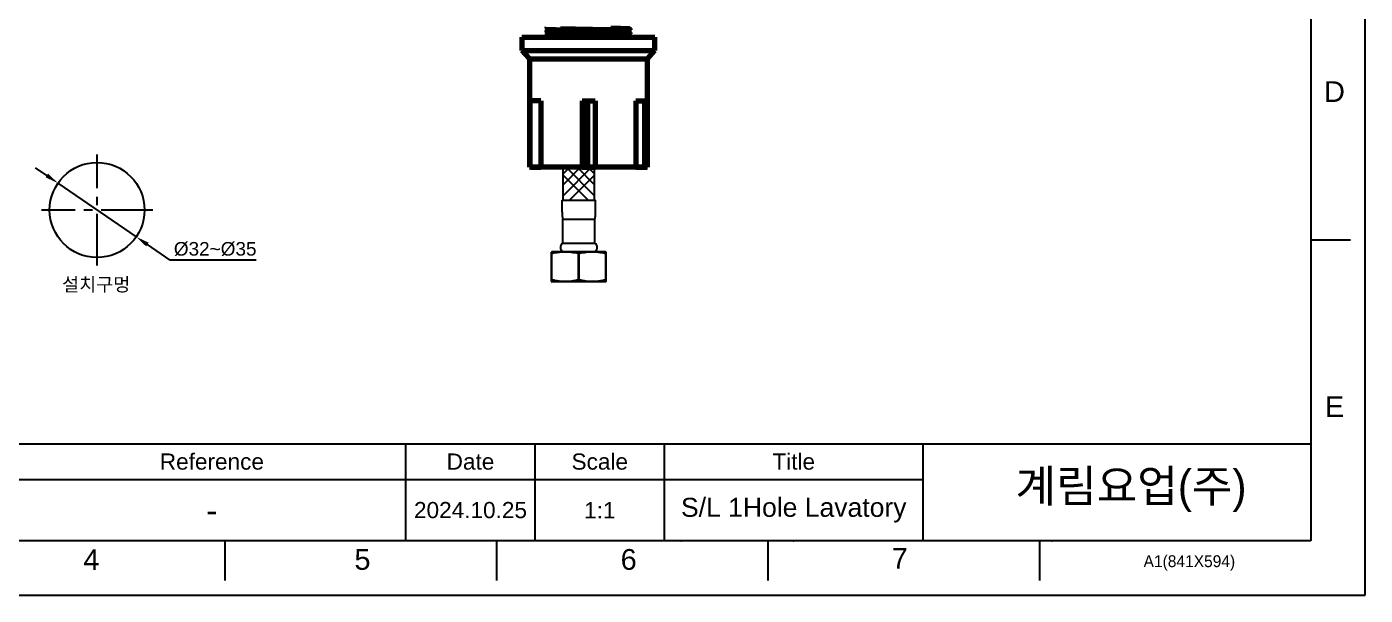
# Model space of a CAD drawing. Header units: millimetres. Extents: x 2985 to 3826, y 1462 to 2056.
# Drawn here: x 3332.6 to 3826.1, y 1461.8 to 1671.3 of the extents above; entities that cross this region are included whole.
import ezdxf

# ---------------------------------------------------------------- set-up
doc = ezdxf.new("R2010")
doc.units = ezdxf.units.MM
doc.linetypes.add('CENTER2', pattern=[28.575, 19.05, -3.175, 3.175, -3.175])
doc.linetypes.add('CENTERX2', pattern=[101.6, 63.5, -12.7, 12.7, -12.7])
for name, color, linetype in [('02___PRT_ALL_AXES', 7, 'Continuous'), ('7_ALL_FEATURES', 7, 'Continuous'), ('CENTER', 1, 'CENTER2'), ('FORM', 7, 'Continuous'), ('TEXT', 2, 'Continuous')]:
    doc.layers.add(name, color=color, linetype=linetype)
doc.layers.add('DIM_', color=3, linetype='Continuous', lineweight=9)
doc.styles.add('Arial Unicode MS', font='ARIALUNI.ttf')
doc.styles.add('ROMANS', font='Gulim.ttf')
doc.styles.get("Standard").update_dxf_attribs({"font": 'arial.ttf'})
doc.dimstyles.new('사본(2) STANDARD', dxfattribs={"dimscale": 0, "dimtxt": 4, "dimasz": 4, "dimexe": 1.25, "dimexo": 0.625, "dimgap": 1.5, "dimtad": 3, "dimtih": 1, "dimtoh": 1, "dimdec": 1, "dimzin": 9, "dimdsep": 46, "dimtxsty": 'Standard', "dimcen": 2.5, "dimclrd": 3, "dimclre": 3, "dimclrt": 4, "dimadec": 0, "dimazin": 0, "dimtfac": 1, "dimtdec": 1, "dimtmove": 0, "dimatfit": 3, "dimfxl": 1.25, "dimtfill": 1, "dimtolj": 1, "dimtzin": 0, "dimarcsym": 0})

# ---------------------------------------------------------------- blocks, each defined once
blk = doc.blocks.new('*D3')
at = {"layer": 'Defpoints', "color": 0, "transparency": 16777216}
for p in [(3344.11, 1613.66), (3372.97, 1593.86)]:
    blk.add_point(p, dxfattribs=at)
at = {"layer": 'DIM_', "color": 3, "lineweight": -2, "transparency": 16777216}
for p, q in [((3339.99, 1616.49), (3335.87, 1619.32)), ((3344.11, 1613.66), (3372.97, 1593.86)), ((3385.49, 1585.27), (3377.09, 1591.03)), ((3417.18, 1585.27), (3385.49, 1585.27))]:
    blk.add_line(p, q, dxfattribs=at)
at = {"layer": 'DIM_', "color": 3, "transparency": 16777216}
for points in [[(3340.46, 1617.18), (3339.52, 1615.81), (3344.11, 1613.66)], [(3377.56, 1591.72), (3376.62, 1590.34), (3372.97, 1593.86)]]:
    blk.add_solid(points, dxfattribs=at)
at = {"layer": 'DIM_', "color": 4, "transparency": 16777216, "insert": (3402.08, 1589.36), "char_height": 5, "attachment_point": 5, "style": 'Arial Unicode MS', "bg_fill": 3, "box_fill_scale": 1.1, "bg_fill_color": 256, "bg_fill_true_color": 13158600, "bg_fill_transparency": 0}
blk.add_mtext('\\A1;%%C32~%%C35', dxfattribs=at)

msp = doc.modelspace()

# ---------------------------------------------------------------- linework, layer by layer
at = {"color": 7, "linetype": 'Continuous'}
for p, q in [((3523.75, 1670.9), (3523.74, 1670.91)), ((3523.75, 1669.9), (3523.74, 1669.9)), ((3523.75, 1669.4), (3523.74, 1669.4)), ((3523.75, 1668.4), (3523.74, 1668.39)), ((3523.75, 1670.9), (3524.46, 1670.49)), ((3524.46, 1670.31), (3523.75, 1669.9)), ((3523.75, 1669.4), (3524.46, 1668.99)), ((3524.46, 1668.81), (3523.75, 1668.4)), ((3524.45, 1670.5), (3524.45, 1670.31)), ((3524.45, 1668.99), (3524.45, 1668.8)), ((3529.4, 1671.19), (3530.66, 1671.17)), ((3530.71, 1669.17), (3529.45, 1669.19)), ((3529.45, 1668.18), (3530.71, 1668.16)), ((3530.72, 1670.67), (3529.46, 1670.7)), ((3529.46, 1669.69), (3530.72, 1669.66)), ((3531.42, 1668.75), (3530.13, 1668.78)), ((3531.42, 1668.56), (3530.13, 1668.59)), ((3531.77, 1670.25), (3530.46, 1670.27)), ((3531.77, 1670.06), (3530.46, 1670.09)), ((3530.66, 1671.17), (3532.01, 1671.14)), ((3532.07, 1669.15), (3530.71, 1669.17)), ((3530.71, 1668.16), (3532.07, 1668.14)), ((3532.08, 1670.65), (3530.72, 1670.67)), ((3530.72, 1669.66), (3532.08, 1669.64)), ((3532.79, 1668.73), (3531.42, 1668.75)), ((3532.79, 1668.54), (3531.42, 1668.56)), ((3533.17, 1670.22), (3531.77, 1670.25)), ((3533.17, 1670.04), (3531.77, 1670.06)), ((3532.01, 1671.14), (3533.44, 1671.12)), ((3533.5, 1669.12), (3532.07, 1669.15)), ((3532.07, 1668.14), (3533.5, 1668.11)), ((3533.51, 1670.63), (3532.08, 1670.65)), ((3532.08, 1669.64), (3533.51, 1669.62)), ((3534.25, 1668.7), (3532.79, 1668.73)), ((3534.25, 1668.52), (3532.79, 1668.54)), ((3534.63, 1670.2), (3533.17, 1670.22)), ((3534.63, 1670.01), (3533.17, 1670.04)), ((3533.44, 1671.12), (3534.95, 1671.1)), ((3535.75, 1669.09), (3533.5, 1669.12)), ((3535.76, 1670.59), (3533.51, 1670.63)), ((3533.51, 1669.62), (3535, 1669.59)), ((3536.53, 1668.67), (3534.25, 1668.7)), ((3536.53, 1668.48), (3534.25, 1668.52)), ((3543.6, 1668.55), (3540.47, 1668.6)), ((3543.6, 1668.37), (3540.47, 1668.42)), ((3544.76, 1670.04), (3543.23, 1670.06)), ((3544.76, 1669.85), (3543.23, 1669.87)), ((3543.6, 1670.96), (3545.86, 1670.93)), ((3545.11, 1668.53), (3543.6, 1668.55)), ((3545.11, 1668.34), (3543.6, 1668.37)), ((3543.61, 1669.46), (3545.87, 1669.42)), ((3545.86, 1668.93), (3544.37, 1668.96)), ((3545.87, 1670.43), (3544.38, 1670.46)), ((3546.22, 1670.01), (3544.76, 1670.04)), ((3546.22, 1669.82), (3544.76, 1669.85)), ((3546.56, 1668.5), (3545.11, 1668.53)), ((3546.56, 1668.32), (3545.11, 1668.34)), ((3545.86, 1670.93), (3547.3, 1670.9)), ((3547.29, 1668.91), (3545.86, 1668.93)), ((3547.29, 1670.41), (3545.87, 1670.43)), ((3545.87, 1669.42), (3547.29, 1669.4)), ((3547.62, 1669.99), (3546.22, 1670.01)), ((3547.62, 1669.8), (3546.22, 1669.82)), ((3547.94, 1668.48), (3546.56, 1668.5)), ((3547.94, 1668.29), (3546.56, 1668.32)), ((3548.64, 1670.39), (3547.29, 1670.41)), ((3547.29, 1669.4), (3548.64, 1669.38)), ((3548.64, 1668.88), (3547.29, 1668.91)), ((3547.3, 1670.9), (3548.66, 1670.88)), ((3548.93, 1669.96), (3547.62, 1669.99)), ((3548.93, 1669.78), (3547.62, 1669.8)), ((3549.23, 1668.45), (3547.94, 1668.48)), ((3549.23, 1668.27), (3547.94, 1668.29)), ((3549.25, 1671.27), (3547.97, 1671.3)), ((3549.9, 1670.36), (3548.64, 1670.39)), ((3548.64, 1669.38), (3549.9, 1669.35)), ((3549.9, 1668.86), (3548.64, 1668.88)), ((3548.66, 1670.88), (3549.92, 1670.86)), ((3554.9, 1669.56), (3554.85, 1669.58)), ((3554.9, 1671.07), (3554.88, 1671.07)), ((3554.9, 1671.24), (3555, 1671.3)), ((3554.9, 1671.06), (3554.9, 1671.25)), ((3555.61, 1670.65), (3554.9, 1671.07)), ((3554.9, 1669.74), (3555.61, 1670.15)), ((3554.9, 1669.56), (3554.9, 1669.74)), ((3555.61, 1669.15), (3554.9, 1669.56)), ((3554.9, 1668.23), (3555.61, 1668.64)), ((3554.9, 1668.05), (3554.9, 1668.24)), ((3555.61, 1670.65), (3555.62, 1670.65)), ((3555.61, 1670.15), (3555.62, 1670.15)), ((3555.61, 1669.15), (3555.62, 1669.14)), ((3555.61, 1668.64), (3555.62, 1668.65)), ((3523.75, 1667.89), (3523.74, 1667.9)), ((3523.75, 1667.89), (3524.4, 1667.52)), ((3530.72, 1667.67), (3529.46, 1667.69)), ((3532.06, 1667.64), (3530.72, 1667.67)), ((3533.49, 1667.62), (3532.06, 1667.64)), ((3535.75, 1667.58), (3533.49, 1667.62)), ((3533.5, 1668.11), (3534.99, 1668.09)), ((3543.61, 1667.96), (3545.86, 1667.92)), ((3545.86, 1667.92), (3547.29, 1667.9)), ((3547.29, 1667.9), (3548.64, 1667.87)), ((3548.64, 1667.87), (3549.9, 1667.85)), ((3555.61, 1667.65), (3554.9, 1668.06)), ((3555.61, 1667.65), (3555.62, 1667.64)), ((3540.8, 1619.52), (3530.41, 1609.03)), ((3536.83, 1619.52), (3530.41, 1613.04)), ((3532.85, 1619.52), (3530.41, 1617.05)), ((3541.93, 1609.03), (3531.55, 1619.52)), ((3541.93, 1613.04), (3535.52, 1619.52)), ((3541.93, 1617.05), (3539.49, 1619.52)), ((3539.6, 1607.37), (3530.41, 1616.66)), ((3541.93, 1616.66), (3532.74, 1607.37))]:
    msp.add_line(p, q, dxfattribs=at)
at = {"linetype": 'Continuous', "lineweight": 70, "extrusion": (0, 1, 0)}
for p, q in [((3515.18, 1667.52), (3564.18, 1667.52)), ((3515.18, 1667.52), (3515.18, 1662.52)), ((3564.18, 1662.52), (3564.18, 1667.52)), ((3515.18, 1662.52), (3517.93, 1659.52)), ((3515.18, 1662.52), (3564.18, 1662.52)), ((3517.93, 1659.52), (3517.93, 1619.52)), ((3517.93, 1659.52), (3561.43, 1659.52)), ((3561.43, 1659.52), (3564.18, 1662.52)), ((3561.43, 1619.52), (3561.43, 1659.52)), ((3517.99, 1644.02), (3518.07, 1644.02)), ((3517.99, 1644.02), (3517.99, 1619.52)), ((3518.23, 1644.02), (3518.07, 1644.02)), ((3518.63, 1644.02), (3518.23, 1644.02)), ((3522.11, 1644.02), (3518.63, 1644.02)), ((3522.11, 1644.02), (3522.11, 1619.52)), ((3537.43, 1644.02), (3537.43, 1619.52)), ((3537.43, 1644.02), (3538.53, 1644.02)), ((3538.53, 1644.02), (3539.08, 1644.02)), ((3539.08, 1644.02), (3539.4, 1644.02)), ((3539.4, 1644.02), (3539.85, 1644.02)), ((3539.85, 1644.02), (3542.18, 1644.02)), ((3542.18, 1644.02), (3542.18, 1619.52)), ((3557.18, 1644.02), (3559.92, 1644.02)), ((3557.18, 1644.02), (3557.18, 1619.52)), ((3559.92, 1644.02), (3560.5, 1644.02)), ((3560.5, 1644.02), (3560.67, 1644.02)), ((3560.67, 1644.02), (3560.75, 1644.02)), ((3560.75, 1619.52), (3560.75, 1644.02)), ((3517.93, 1619.52), (3517.99, 1619.52)), ((3517.99, 1619.52), (3518.11, 1619.52)), ((3517.99, 1619.52), (3518.07, 1619.52)), ((3518.15, 1619.52), (3518.07, 1619.52)), ((3518.23, 1619.52), (3518.07, 1619.52)), ((3519.75, 1619.52), (3518.11, 1619.52)), ((3518.15, 1619.52), (3518.23, 1619.52)), ((3518.63, 1619.52), (3518.23, 1619.52)), ((3518.63, 1619.52), (3518.23, 1619.52)), ((3518.61, 1619.52), (3518.69, 1619.52)), ((3518.63, 1619.52), (3522.11, 1619.52)), ((3522.11, 1619.52), (3518.63, 1619.52)), ((3518.64, 1619.52), (3519.79, 1619.52)), ((3518.77, 1619.52), (3518.69, 1619.52)), ((3518.77, 1619.52), (3518.85, 1619.52)), ((3518.85, 1619.52), (3519.44, 1619.52)), ((3522.18, 1619.52), (3519.44, 1619.52)), ((3522.11, 1619.52), (3519.75, 1619.52)), ((3519.79, 1619.52), (3522.18, 1619.52)), ((3537.25, 1619.52), (3522.11, 1619.52)), ((3557.18, 1619.52), (3536.83, 1619.52)), ((3542.18, 1619.52), (3537.43, 1619.52)), ((3537.43, 1619.52), (3538.53, 1619.52)), ((3537.43, 1619.52), (3538.53, 1619.52)), ((3539.87, 1619.52), (3537.54, 1619.52)), ((3537.54, 1619.52), (3542.29, 1619.52)), ((3539.08, 1619.52), (3538.53, 1619.52)), ((3538.53, 1619.52), (3539.08, 1619.52)), ((3539.24, 1619.52), (3539.08, 1619.52)), ((3539.08, 1619.52), (3539.4, 1619.52)), ((3539.24, 1619.52), (3539.4, 1619.52)), ((3539.85, 1619.52), (3539.4, 1619.52)), ((3539.4, 1619.52), (3539.85, 1619.52)), ((3539.85, 1619.52), (3542.18, 1619.52)), ((3539.85, 1619.52), (3542.18, 1619.52)), ((3539.87, 1619.52), (3540.32, 1619.52)), ((3540.48, 1619.52), (3540.32, 1619.52)), ((3540.48, 1619.52), (3540.64, 1619.52)), ((3540.64, 1619.52), (3541.19, 1619.52)), ((3542.29, 1619.52), (3541.19, 1619.52)), ((3557.18, 1619.52), (3559.92, 1619.52)), ((3559.57, 1619.52), (3557.18, 1619.52)), ((3557.18, 1619.52), (3559.92, 1619.52)), ((3560.72, 1619.52), (3557.25, 1619.52)), ((3557.25, 1619.52), (3559.61, 1619.52)), ((3560.71, 1619.52), (3559.57, 1619.52)), ((3559.61, 1619.52), (3561.25, 1619.52)), ((3560.5, 1619.52), (3559.92, 1619.52)), ((3559.92, 1619.52), (3560.5, 1619.52)), ((3560.59, 1619.52), (3560.5, 1619.52)), ((3560.5, 1619.52), (3560.67, 1619.52)), ((3560.59, 1619.52), (3560.67, 1619.52)), ((3560.75, 1619.52), (3560.67, 1619.52)), ((3560.67, 1619.52), (3560.75, 1619.52)), ((3560.72, 1619.52), (3561.13, 1619.52)), ((3561.43, 1619.52), (3560.75, 1619.52)), ((3561.21, 1619.52), (3561.13, 1619.52)), ((3561.21, 1619.52), (3561.29, 1619.52)), ((3561.37, 1619.52), (3561.25, 1619.52))]:
    msp.add_line(p, q, dxfattribs=at)
at = {"linetype": 'Continuous', "lineweight": 35, "extrusion": (0, 1, 0)}
for p, q in [((3518.07, 1644.02), (3518.07, 1619.52)), ((3518.23, 1644.02), (3518.23, 1619.52)), ((3518.63, 1644.02), (3518.63, 1619.52)), ((3538.53, 1644.02), (3538.53, 1619.52)), ((3539.08, 1644.02), (3539.08, 1619.52)), ((3539.4, 1644.02), (3539.4, 1619.52)), ((3539.85, 1644.02), (3539.85, 1619.52)), ((3559.92, 1644.02), (3559.92, 1619.52)), ((3560.5, 1644.02), (3560.5, 1619.52)), ((3560.67, 1644.02), (3560.67, 1619.52))]:
    msp.add_line(p, q, dxfattribs=at)
at = {"color": 7, "linetype": 'Continuous'}
for points in [[(3523.74, 1669.9), (3523.75, 1669.89), (3523.79, 1669.88), (3523.87, 1669.87), (3523.99, 1669.85), (3524.15, 1669.84), (3524.35, 1669.83), (3524.59, 1669.82), (3524.86, 1669.81), (3525.17, 1669.79), (3525.51, 1669.78), (3525.89, 1669.77), (3526.31, 1669.76), (3526.76, 1669.75), (3527.24, 1669.73), (3527.75, 1669.72), (3528.29, 1669.71), (3528.86, 1669.7), (3529.46, 1669.69)], [(3523.74, 1668.39), (3523.75, 1668.39), (3523.79, 1668.38), (3523.86, 1668.36), (3523.98, 1668.35), (3524.14, 1668.34), (3524.33, 1668.33), (3524.56, 1668.32), (3524.83, 1668.3), (3525.14, 1668.29), (3525.49, 1668.28), (3525.87, 1668.27), (3526.29, 1668.26), (3526.74, 1668.24), (3527.23, 1668.23), (3527.74, 1668.22), (3528.29, 1668.21), (3528.86, 1668.2), (3529.45, 1668.18)], [(3529.46, 1670.7), (3528.86, 1670.71), (3528.29, 1670.72), (3527.75, 1670.73), (3527.24, 1670.74), (3526.76, 1670.76), (3526.31, 1670.77), (3525.89, 1670.78), (3525.51, 1670.79), (3525.17, 1670.8), (3524.86, 1670.82), (3524.59, 1670.83), (3524.35, 1670.84), (3524.15, 1670.85), (3523.99, 1670.86), (3523.87, 1670.88), (3523.79, 1670.89), (3523.75, 1670.9)], [(3529.45, 1669.19), (3528.86, 1669.21), (3528.29, 1669.22), (3527.74, 1669.23), (3527.23, 1669.24), (3526.74, 1669.25), (3526.29, 1669.27), (3525.87, 1669.28), (3525.49, 1669.29), (3525.14, 1669.3), (3524.83, 1669.31), (3524.56, 1669.33), (3524.33, 1669.34), (3524.14, 1669.35), (3523.98, 1669.36), (3523.86, 1669.37), (3523.79, 1669.38), (3523.75, 1669.4)], [(3530.46, 1670.09), (3529.84, 1670.1), (3529.25, 1670.11), (3528.68, 1670.12), (3528.15, 1670.14), (3527.65, 1670.15), (3527.18, 1670.16), (3526.74, 1670.17), (3526.34, 1670.19), (3525.98, 1670.2), (3525.65, 1670.21), (3525.36, 1670.22), (3525.11, 1670.24), (3524.9, 1670.25), (3524.73, 1670.26), (3524.6, 1670.27), (3524.51, 1670.29), (3524.46, 1670.3), (3524.45, 1670.31)], [(3530.13, 1668.59), (3529.53, 1668.6), (3528.95, 1668.61), (3528.4, 1668.63), (3527.88, 1668.64), (3527.4, 1668.65), (3526.95, 1668.66), (3526.53, 1668.68), (3526.15, 1668.69), (3525.8, 1668.7), (3525.49, 1668.71), (3525.22, 1668.73), (3524.99, 1668.74), (3524.81, 1668.75), (3524.66, 1668.76), (3524.55, 1668.78), (3524.48, 1668.79), (3524.45, 1668.8), (3524.45, 1668.8)], [(3524.51, 1670.47), (3524.46, 1670.49), (3524.46, 1670.49)], [(3530.13, 1668.78), (3529.53, 1668.79), (3528.95, 1668.8), (3528.4, 1668.82), (3527.88, 1668.83), (3527.4, 1668.84), (3526.95, 1668.85), (3526.53, 1668.87), (3526.15, 1668.88), (3525.8, 1668.89), (3525.49, 1668.9), (3525.22, 1668.92), (3524.99, 1668.93), (3524.81, 1668.94), (3524.66, 1668.95), (3524.55, 1668.96), (3524.48, 1668.98), (3524.46, 1668.99)], [(3530.46, 1670.27), (3529.84, 1670.29), (3529.25, 1670.3), (3528.68, 1670.31), (3528.15, 1670.32), (3527.65, 1670.34), (3527.18, 1670.35), (3526.74, 1670.36), (3526.34, 1670.37), (3525.98, 1670.39), (3525.65, 1670.4), (3525.36, 1670.41), (3525.11, 1670.42), (3524.9, 1670.44), (3524.73, 1670.45), (3524.6, 1670.46), (3524.51, 1670.47)], [(3538.51, 1670.14), (3537.72, 1670.15), (3534.63, 1670.2)], [(3538.51, 1669.95), (3537.72, 1669.96), (3534.63, 1670.01)], [(3534.95, 1671.1), (3537.3, 1671.06), (3538.09, 1671.05), (3538.89, 1671.04), (3540.47, 1671.01)], [(3535, 1669.59), (3537.31, 1669.56), (3538.1, 1669.54), (3538.89, 1669.53)], [(3540.47, 1669.01), (3538.89, 1669.04), (3538.1, 1669.05), (3535.75, 1669.09)], [(3540.47, 1670.52), (3538.89, 1670.54), (3538.1, 1670.55), (3535.76, 1670.59)], [(3540.47, 1668.6), (3538.89, 1668.63), (3536.53, 1668.67)], [(3540.47, 1668.42), (3538.89, 1668.44), (3536.53, 1668.48)], [(3543.23, 1670.06), (3540.89, 1670.1), (3538.51, 1670.14)], [(3543.23, 1669.87), (3540.89, 1669.91), (3538.51, 1669.95)], [(3538.89, 1669.53), (3540.47, 1669.51), (3541.26, 1669.5), (3543.61, 1669.46)], [(3540.47, 1671.01), (3541.26, 1671), (3543.6, 1670.96)], [(3544.38, 1670.46), (3542.05, 1670.49), (3541.26, 1670.51), (3540.47, 1670.52)], [(3544.37, 1668.96), (3542.05, 1668.99), (3541.26, 1669), (3540.47, 1669.01)], [(3554.9, 1669.74), (3554.9, 1669.75), (3554.85, 1669.76), (3554.76, 1669.78), (3554.64, 1669.79), (3554.47, 1669.8), (3554.26, 1669.81), (3554.01, 1669.83), (3553.72, 1669.84), (3553.4, 1669.85), (3553.03, 1669.86), (3552.63, 1669.88), (3552.2, 1669.89), (3551.73, 1669.9), (3551.23, 1669.91), (3550.7, 1669.93), (3550.14, 1669.94), (3549.54, 1669.95), (3548.93, 1669.96)], [(3554.85, 1669.58), (3554.76, 1669.59), (3554.64, 1669.6), (3554.47, 1669.61), (3554.26, 1669.63), (3554.01, 1669.64), (3553.72, 1669.65), (3553.4, 1669.66), (3553.03, 1669.68), (3552.63, 1669.69), (3552.2, 1669.7), (3551.73, 1669.71), (3551.23, 1669.73), (3550.7, 1669.74), (3550.14, 1669.75), (3549.54, 1669.76), (3548.93, 1669.78)], [(3554.9, 1668.24), (3554.9, 1668.24), (3554.88, 1668.25), (3554.81, 1668.27), (3554.7, 1668.28), (3554.55, 1668.29), (3554.36, 1668.3), (3554.13, 1668.32), (3553.86, 1668.33), (3553.56, 1668.34), (3553.21, 1668.35), (3552.83, 1668.37), (3552.41, 1668.38), (3551.96, 1668.39), (3551.47, 1668.4), (3550.96, 1668.42), (3550.41, 1668.43), (3549.83, 1668.44), (3549.23, 1668.45)], [(3554.9, 1668.06), (3554.88, 1668.07), (3554.81, 1668.08), (3554.7, 1668.09), (3554.55, 1668.1), (3554.36, 1668.12), (3554.13, 1668.13), (3553.86, 1668.14), (3553.56, 1668.15), (3553.21, 1668.17), (3552.83, 1668.18), (3552.41, 1668.19), (3551.96, 1668.2), (3551.47, 1668.22), (3550.96, 1668.23), (3550.41, 1668.24), (3549.83, 1668.25), (3549.23, 1668.27)], [(3554.88, 1671.07), (3554.81, 1671.08), (3554.71, 1671.1), (3554.56, 1671.11), (3554.37, 1671.12), (3554.14, 1671.13), (3553.88, 1671.15), (3553.57, 1671.16), (3553.23, 1671.17), (3552.85, 1671.18), (3552.43, 1671.2), (3551.98, 1671.21), (3551.5, 1671.22), (3550.98, 1671.23), (3550.43, 1671.25), (3549.86, 1671.26), (3549.25, 1671.27)], [(3555.62, 1670.15), (3555.61, 1670.16), (3555.57, 1670.17), (3555.49, 1670.18), (3555.37, 1670.2), (3555.21, 1670.21), (3555.02, 1670.22), (3554.79, 1670.23), (3554.52, 1670.24), (3554.21, 1670.26), (3553.86, 1670.27), (3553.48, 1670.28), (3553.07, 1670.29), (3552.62, 1670.3), (3552.13, 1670.32), (3551.62, 1670.33), (3551.07, 1670.34), (3550.5, 1670.35), (3549.9, 1670.36)], [(3549.9, 1669.35), (3550.5, 1669.34), (3551.07, 1669.33), (3551.62, 1669.32), (3552.13, 1669.31), (3552.62, 1669.29), (3553.07, 1669.28), (3553.48, 1669.27), (3553.86, 1669.26), (3554.21, 1669.25), (3554.52, 1669.23), (3554.79, 1669.22), (3555.02, 1669.21), (3555.21, 1669.2), (3555.37, 1669.19), (3555.49, 1669.17), (3555.57, 1669.16), (3555.61, 1669.15)], [(3555.62, 1668.65), (3555.61, 1668.66), (3555.57, 1668.67), (3555.49, 1668.68), (3555.38, 1668.69), (3555.22, 1668.7), (3555.03, 1668.72), (3554.79, 1668.73), (3554.52, 1668.74), (3554.22, 1668.75), (3553.87, 1668.76), (3553.49, 1668.78), (3553.07, 1668.79), (3552.61, 1668.8), (3552.13, 1668.81), (3551.61, 1668.82), (3551.07, 1668.84), (3550.5, 1668.85), (3549.9, 1668.86)], [(3549.92, 1670.86), (3550.51, 1670.84), (3551.08, 1670.83), (3551.62, 1670.82), (3552.13, 1670.81), (3552.61, 1670.8), (3553.06, 1670.79), (3553.47, 1670.77), (3553.85, 1670.76), (3554.2, 1670.75), (3554.51, 1670.74), (3554.78, 1670.73), (3555.01, 1670.71), (3555.21, 1670.7), (3555.37, 1670.69), (3555.49, 1670.68), (3555.57, 1670.67), (3555.61, 1670.65)], [(3529.46, 1667.69), (3528.86, 1667.7), (3528.29, 1667.71), (3527.74, 1667.73), (3527.22, 1667.74), (3526.74, 1667.75), (3526.29, 1667.76), (3525.87, 1667.77), (3525.49, 1667.79), (3525.15, 1667.8), (3524.84, 1667.81), (3524.57, 1667.82), (3524.34, 1667.83), (3524.14, 1667.85), (3523.99, 1667.86), (3523.87, 1667.87), (3523.79, 1667.88), (3523.75, 1667.89)], [(3534.99, 1668.09), (3537.31, 1668.05), (3538.1, 1668.04), (3538.89, 1668.03)], [(3540.47, 1667.51), (3538.89, 1667.53), (3538.1, 1667.55), (3535.75, 1667.58)], [(3538.89, 1668.03), (3540.47, 1668), (3541.26, 1667.99), (3543.61, 1667.96)], [(3549.9, 1667.85), (3550.5, 1667.84), (3551.07, 1667.83), (3551.61, 1667.81), (3552.13, 1667.8), (3552.61, 1667.79), (3553.07, 1667.78), (3553.49, 1667.77), (3553.87, 1667.75), (3554.22, 1667.74), (3554.52, 1667.73), (3554.79, 1667.72), (3555.03, 1667.71), (3555.22, 1667.69), (3555.38, 1667.68), (3555.49, 1667.67), (3555.57, 1667.66), (3555.61, 1667.65)]]:
    msp.add_lwpolyline(points, dxfattribs=at)
msp.add_circle((3358.54, 1603.76), 17.5)
at = {"linetype": 'Continuous', "lineweight": 70, "extrusion": (0, 1, 0)}
msp.add_point((3539.86, 1619.52), dxfattribs=at)
at = {"layer": '02___PRT_ALL_AXES', "color": 7, "linetype": 'Continuous'}
for p, q in [((3523.74, 1671.3), (3523.74, 1670.91)), ((3523.74, 1669.9), (3523.74, 1669.4)), ((3523.74, 1668.39), (3523.74, 1667.9)), ((3555.62, 1670.65), (3555.62, 1670.15)), ((3555.62, 1669.14), (3555.62, 1668.65)), ((3555.62, 1667.64), (3555.62, 1667.52))]:
    msp.add_line(p, q, dxfattribs=at)
at = {"layer": '7_ALL_FEATURES', "color": 7, "linetype": 'Continuous'}
for p, q in [((3530.41, 1607.37), (3530.41, 1619.52)), ((3541.93, 1607.37), (3541.93, 1619.52)), ((3530.01, 1603), (3530.01, 1607.37)), ((3530.01, 1607.37), (3542.34, 1607.37)), ((3542.34, 1603), (3542.34, 1607.37)), ((3530.29, 1591.56), (3530.29, 1600.36)), ((3530.29, 1600.36), (3542.05, 1600.36)), ((3542.05, 1591.56), (3542.05, 1600.36)), ((3530.29, 1591.56), (3542.05, 1591.56)), ((3526.32, 1588.33), (3526.15, 1588.26)), ((3526.15, 1577.37), (3526.15, 1588.26)), ((3526.15, 1587.64), (3526.23, 1587.64)), ((3526.9, 1587.79), (3526.23, 1587.64)), ((3526.23, 1577.99), (3526.23, 1587.64)), ((3546.02, 1588.33), (3526.32, 1588.33)), ((3536.09, 1577.99), (3536.09, 1587.64)), ((3536.09, 1587.64), (3536.25, 1587.64)), ((3536.25, 1577.99), (3536.25, 1587.64)), ((3546.02, 1588.33), (3546.19, 1588.26)), ((3546.11, 1577.99), (3546.11, 1587.64)), ((3546.11, 1587.64), (3546.19, 1587.64)), ((3546.19, 1577.37), (3546.19, 1588.26)), ((3526.15, 1577.99), (3526.23, 1577.99)), ((3526.15, 1577.37), (3526.32, 1577.3)), ((3526.9, 1577.84), (3526.23, 1577.99)), ((3546.02, 1577.3), (3526.32, 1577.3)), ((3527.57, 1577.71), (3526.9, 1577.84)), ((3528.23, 1577.6), (3527.57, 1577.71)), ((3536.09, 1577.99), (3536.25, 1577.99)), ((3544.77, 1577.71), (3544.1, 1577.6)), ((3546.19, 1577.37), (3546.02, 1577.3)), ((3546.11, 1577.99), (3546.19, 1577.99))]:
    msp.add_line(p, q, dxfattribs=at)
for points in [[(3536.09, 1587.64), (3535.41, 1587.79), (3534.74, 1587.92), (3534.08, 1588.03), (3533.43, 1588.12), (3532.78, 1588.19), (3532.13, 1588.23), (3531.48, 1588.25), (3530.83, 1588.25), (3530.18, 1588.23), (3529.53, 1588.19), (3528.89, 1588.12), (3528.23, 1588.03), (3527.57, 1587.92), (3526.9, 1587.79)], [(3546.11, 1587.64), (3545.44, 1587.79), (3544.77, 1587.92), (3544.1, 1588.03), (3543.45, 1588.12), (3542.8, 1588.19), (3542.15, 1588.23), (3541.5, 1588.25), (3540.85, 1588.25), (3540.2, 1588.23), (3539.56, 1588.19), (3538.91, 1588.12), (3538.26, 1588.03), (3537.59, 1587.92), (3536.93, 1587.79), (3536.25, 1587.64)], [(3536.09, 1577.99), (3535.41, 1577.84), (3534.74, 1577.71), (3534.08, 1577.6), (3533.43, 1577.51), (3532.78, 1577.44), (3532.13, 1577.4), (3531.48, 1577.38), (3530.83, 1577.38), (3530.18, 1577.4), (3529.53, 1577.44), (3528.89, 1577.51), (3528.23, 1577.6)], [(3544.1, 1577.6), (3543.45, 1577.51), (3542.8, 1577.44), (3542.15, 1577.4), (3541.5, 1577.38), (3540.85, 1577.38), (3540.2, 1577.4), (3539.56, 1577.44), (3538.91, 1577.51), (3538.26, 1577.6), (3537.59, 1577.71), (3536.93, 1577.84), (3536.25, 1577.99)], [(3546.11, 1577.99), (3545.44, 1577.84), (3544.77, 1577.71)]]:
    msp.add_lwpolyline(points, dxfattribs=at)
for centre, radius, start, end in [((3542.62, 1603), 12.61, 180, 192.1084), ((3529.72, 1603), 12.61, 347.8916, 0), ((3531.29, 1589.94), 1.9, 121.9344, 238.0656), ((3541.05, 1589.94), 1.9, 301.9344, 58.0656)]:
    msp.add_arc(centre, radius, start, end, dxfattribs=at)
at = {"layer": 'CENTER'}
for p, q in [((3358.54, 1583.26), (3358.54, 1624.26)), ((3379.04, 1603.76), (3338.04, 1603.76))]:
    msp.add_line(p, q, dxfattribs=at)
at = {"layer": 'FORM', "color": 7, "linetype": 'Continuous'}
for p, q in [((3826.13, 1461.76), (3826.13, 2056.47)), ((3806.11, 2036.44), (3806.11, 1481.78)), ((3806.12, 1592.72), (3820.67, 1592.72)), ((3806.11, 1481.78), (3005.16, 1481.78)), ((3405.63, 1481.78), (3405.63, 1467.23)), ((3505.75, 1481.78), (3505.75, 1467.23)), ((3605.87, 1481.78), (3605.87, 1467.23)), ((3705.99, 1481.78), (3705.99, 1467.23)), ((2985.13, 1461.76), (3826.13, 1461.76))]:
    msp.add_line(p, q, dxfattribs=at)
at = {"layer": 'FORM'}
for p, q in [((3161.3, 1517.54), (3806.11, 1517.54)), ((3472.38, 1481.78), (3472.38, 1517.54)), ((3472.38, 1481.78), (3472.38, 1517.54)), ((3472.38, 1481.78), (3472.38, 1517.54)), ((3520.06, 1481.78), (3520.06, 1517.54)), ((3567.73, 1481.78), (3567.73, 1517.54)), ((3663.08, 1481.78), (3663.08, 1517.54)), ((3105.28, 1504.43), (3663.08, 1504.43))]:
    msp.add_line(p, q, dxfattribs=at)
for p in [(3573.85, 1481.78), (3615.29, 1481.78), (3710.7, 1481.78)]:
    msp.add_point(p, dxfattribs=at)

# ---------------------------------------------------------------- texts
at = {"layer": 'DIM_', "insert": (3345.65, 1578.82), "char_height": 5, "attachment_point": 1}
msp.add_mtext_dynamic_manual_height_columns('설치구멍', width=28.1224, gutter_width=12.5, heights=[0], dxfattribs=at)
at = {"layer": 'FORM', "char_height": 7.63, "attachment_point": 5}
for s, width, insert in [('D', 10.0119, (3814.81, 1647.41)), ('E', 10.0119, (3814.81, 1531.3)), ('4', 50.0595, (3356.43, 1474.9)), ('5', 50.0595, (3456.39, 1474.9)), ('6', 50.0595, (3554.55, 1474.9)), ('7', 50.0595, (3654.5, 1475.36))]:
    msp.add_mtext_dynamic_manual_height_columns(s, width=width, gutter_width=12.51, heights=[0], dxfattribs=dict(at, insert=insert))
at = {"layer": 'TEXT', "style": 'ROMANS'}
msp.add_text('A1(841X594)', height=4.3802, dxfattribs=at).set_placement((3744.41, 1472.11))
at = {"layer": 'TEXT', "char_height": 5.959, "attachment_point": 5}
for s, width, insert in [('Reference', 143.0272, (3400.87, 1510.99)), ('Date', 47.6757, (3496.22, 1510.99)), ('Scale', 47.6757, (3543.89, 1510.99)), ('Title', 95.3515, (3615.41, 1510.99))]:
    msp.add_mtext_dynamic_manual_height_columns(s, width=width, gutter_width=29.8, heights=[0], dxfattribs=dict(at, insert=insert))
at = {"layer": 'TEXT', "linetype": 'CENTERX2', "insert": (3739.79, 1500.24), "char_height": 11.9189, "attachment_point": 5}
msp.add_mtext_dynamic_manual_height_columns('{\\fHYGothic-Medium|b0|i0|c129|p18;계림요업(주)}', width=143.0272, gutter_width=29.8, heights=[0], dxfattribs=at)
at = {"layer": 'TEXT', "attachment_point": 5, "style": 'Arial Unicode MS'}
for s, width, insert, char_height in [('2024.10.25', 47.6757, (3496.22, 1493.11), 5.959), ('1:1', 47.6757, (3543.89, 1493.11), 5.959), ('S/L 1Hole Lavatory', 100.9074, (3615.41, 1493.11), 7), ('-', 143.0272, (3400.87, 1493.11), 9)]:
    msp.add_mtext_dynamic_manual_height_columns(s, width=width, gutter_width=29.8, heights=[0], dxfattribs=dict(at, insert=insert, char_height=char_height))

# ---------------------------------------------------------------- next in the draw order: dimensions: what is measured, and where the dimension line sits
at = {"layer": 'DIM_'}
dim = msp.add_diameter_dim_2p(p1=(3344.11, 1613.66), p2=(3372.97, 1593.86), text='%%C32~%%C35', dimstyle='사본(2) STANDARD', override={"dimscale": 1, "dimtxt": 5, "dimasz": 5, "dimtxsty": 'Arial Unicode MS'}, dxfattribs=at)
dim.commit()
dim.dimension.update_dxf_attribs({"geometry": '*D3', "text_midpoint": (3402.08, 1589.36)})

doc.saveas('drawing.dxf')
